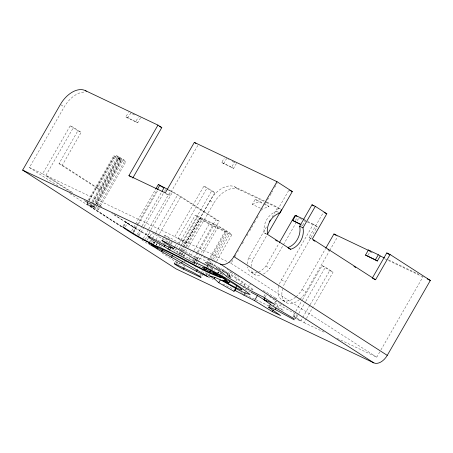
<?xml version="1.0" encoding="UTF-8"?>
<svg xmlns="http://www.w3.org/2000/svg" width="453" height="453" viewBox="0 0 453 453"><rect width="100%" height="100%" fill="white"/><g stroke="black" fill="none" stroke-linecap="round" stroke-linejoin="round"><path stroke-width="0.34" stroke-dasharray="2.27 1.7" d="M91.67 201.947L89.717 205.787L121.534 226.336M92.021 201.342L117.157 157.621L124.654 161.092L99.167 205.419M133.176 231.523L156.981 190.147M57.933 185.906L29.388 167.525L64.23 106.931A23.346 14.57 -57.2 0 1 85.249 92.078M29.388 167.525L42.61 173.805L70.198 125.838L73.499 127.412L81.172 132.35L62.299 165.169L58.992 163.595L77.865 130.775L81.172 132.35M72.622 192.576L45.917 175.379L73.499 127.412M140.577 117.82L137.672 122.865L125.838 116.919L128.414 112.429M127.752 118.154L130.657 113.103L135.617 115.458M121.885 226.806L86.517 204.003L86.161 203.669L87.91 200.634M88.256 200.028L113.748 155.702L121.234 159.15L93.646 207.117L86.161 203.669M87.038 203.975L88.782 200.939M89.133 200.334L114.62 156.008M86.959 204.32L114.541 156.347L113.765 155.741M58.992 163.595L97.333 188.289L116.206 155.47L123.346 159.507A8.754 0.549 29.9 0 1 124.654 161.092M125.838 116.919L135.753 121.631L138.335 117.146M89.643 205.594L90.458 205.922L92.208 202.887M92.554 202.276L118.046 157.95M90.668 206.46L92.412 203.425M92.763 202.819L118.25 158.493L117.151 157.655M97.333 188.289L100.64 189.858L119.513 157.038M93.646 207.117A5.985 0.374 29.9 0 0 92.457 205.905L120.039 157.938L116.206 155.47M92.389 207.814L94.649 203.89M95.294 202.763L119.971 159.847L121.421 160.532L96.738 203.454L95.294 202.763L101.195 206.562M94.252 207.281L96.002 204.241M96.347 203.635L121.84 159.309M98.816 206.03L97.072 209.065A8.754 0.549 29.9 0 0 95.764 207.48L97.163 205.05M97.508 204.439L123.346 159.507M98.397 209.462L100.147 206.421M100.492 205.815L125.985 161.489M123.069 226.206L125.651 221.715L135.911 228.199A14.247 0.895 29.9 0 0 145.866 234.048A44.892 2.82 29.9 0 0 147.502 234.948M123.901 226.206L126.155 222.281L125.651 221.715M125.311 226.879L127.57 222.95M131.698 230.82L155.849 188.827M133.652 232.129L135.911 228.199M133.505 232.627L138.04 224.733M138.392 224.127L158.641 188.907M137.248 234.405L141.789 226.511M142.134 225.905L161.342 192.508M138.148 235.384L140.407 231.455A16.693 1.048 29.9 0 1 126.155 222.281M139.014 235.741L143.907 227.236M144.252 226.63L164.156 192.021M164.507 191.415L165.555 189.592M143.284 238.538L148.397 229.654M148.748 229.048L170.747 190.792A8.539 0.538 29.9 0 1 180.86 196.545L219.207 221.234L200.702 253.42M165.3 193.539L169.128 195.356L198.165 144.864M145.277 239.49L150.515 230.379M150.866 229.773L172.514 192.129L177.18 194.733L215.9 219.665L219.207 221.234M148.386 234.784L150.317 231.415M147.18 240.169L148.471 237.921M150.13 236.087L152.066 232.717L167.078 241.5A5.51 0.345 29.9 0 1 168.346 242.259M149.388 242.038L150.679 239.796M150.668 241.726L152.418 238.691M152.763 238.085L155.56 233.227M155.906 232.621L177.553 194.971M151.596 242.491L152.565 240.803M152.729 243.635L153.867 241.642M152.967 243.601L153.935 241.919M153.997 243.21L154.643 242.089L153.975 243.301M156.07 239.654L159.213 234.19M159.564 233.584L180.86 196.545M154.116 243.901L155.079 242.219M156.359 244.648L157.004 243.527M156.251 245.135L157.219 243.454M156.274 245.175L157.242 243.493M162.468 239.331L163.76 237.083M164.082 236.523L164.728 235.401L172.989 239.331L181.766 244.711M159.037 245.498L159.683 244.377M159.094 245.651L159.739 244.529M160.77 246.964L161.415 245.843M168.799 242.921L169.767 241.239L170.877 241.545M170.73 243.255L172.344 240.452M174.847 236.653L203.884 186.155L207.191 187.729L214.858 192.667L185.821 243.159L182.519 241.591L174.847 236.653L45.917 175.379M171.245 244.252L172.214 242.57M185.821 243.159L178.154 238.221L207.191 187.729M236.449 163.38L233.544 168.431L221.71 162.48L224.286 157.989M175.011 246.381L176.302 244.133M223.623 163.714L226.528 158.663L229.008 159.847M174.49 251.324L178.714 243.98M179.065 243.369L195.254 215.215M182.519 241.591L211.551 191.092L214.858 192.667M176.812 252.961L178.924 249.292M179.275 248.68L181.387 245.005M181.738 244.394L197.927 216.24L214.456 224.093A10.855 0.679 29.9 0 1 228.737 232.174A12.707 0.798 29.9 0 1 229.796 233.969L214.66 260.288M178.573 253.533L180.328 250.475M180.685 249.863L183.148 245.577M183.499 244.965L198.986 218.035A11.07 0.696 29.9 0 1 197.927 216.24M179.314 254.003L181.075 250.945M181.427 250.333L209.932 200.758A23.346 14.57 -57.2 0 1 234.773 186.846L264.478 200.962M174.246 263.612L175.639 261.188M179.467 254.524L180.866 252.1M181.211 251.494L183.301 247.859M183.652 247.253L200.373 218.165M175.979 263.55L177.021 261.732M180.855 255.067L182.599 252.032M182.944 251.426L185.385 247.185M185.736 246.579L201.761 218.708L218.289 226.562A5.906 0.374 29.9 0 1 225.43 230.605A5.764 0.362 29.9 0 1 225.962 231.5L210.628 258.165M221.71 162.48L231.625 167.197L234.529 162.146M181.664 255.113L182.955 252.87M176.857 263.839L177.899 262.021M181.732 255.356L182.78 253.538M184.173 251.115L186.262 247.48M186.613 246.874L202.287 219.609A5.419 0.34 29.9 0 1 201.761 218.708M178.493 264.575L179.552 262.734M183.08 256.602L185.192 252.916M185.549 252.304L188.018 248.012M188.369 247.395L213.771 203.227A23.346 14.57 -57.2 0 1 238.606 189.314L265.781 202.231M183.85 256.449L184.813 254.767M188.544 254.943L190.804 251.019M184.343 267.276L185.039 266.064M188.873 259.399L190.617 256.37M190.962 255.764L193.748 250.911M194.099 250.305L209.428 223.646L225.962 231.5M192.157 260.956L197.044 252.457M197.395 251.845L215.9 219.665M192.853 261.613L194.609 258.555M194.75 258.369L197.916 252.859M198.131 252.434L214.456 224.093M196.359 258.238L197.004 257.117C216.794 265.532 236.075 276.313 253.063 289.507L252.417 290.628M196.16 261.313L197.208 259.49M197.514 258.889L200.351 254.025M196.291 261.438L197.259 259.75M196.353 264.461L197.321 262.774M194.949 267.162L195.99 265.345M196.342 264.739L197.383 262.921M197.734 262.315L198.776 260.498M199.127 259.892L218.289 226.562M198.55 265.418L199.518 263.737M204.79 263.425L205.509 262.185M199.648 275.441L200.345 274.229M201.738 271.806L202.434 270.594M206.268 263.929L225.43 230.605M200.526 275.735L201.223 274.524M207.146 264.224L210.283 258.771M206.93 266.528L207.899 264.846M208.221 264.286L208.867 263.165A19.456 1.223 29.9 0 1 228.029 273.578L227.061 275.26M201.772 276.194L202.468 274.982M202.814 274.376L204.207 271.953M207.344 266.5L210.826 260.441M211.177 259.835L227.202 231.964M207.236 267.253L207.882 266.132M209.49 264.563L211.426 261.2M208.323 267.672L209.733 265.226M210.084 264.614L212.899 259.716M213.25 259.105L228.737 232.174M205.294 273.765L206.568 274.365L207.27 273.142M210.084 268.244L211.494 265.798M211.845 265.186L214.309 260.9M211.189 268.94L211.947 267.774A30.889 1.942 29.9 0 1 211.228 267.451M208.691 275.079L209.394 273.855M211.857 269.569L213.267 267.123M213.618 266.511L216.432 261.613M216.789 261.002L231.919 234.682M211.925 269.778L212.57 268.657M208.306 276.217L209.597 273.969M260.401 208.193L252.344 204.365L255.249 199.314L263.306 203.142M214.575 270.401L215.22 269.28M217.87 272.955L218.516 271.834M218.408 272.87L219.054 271.749M220.011 273.872L220.979 272.185M220.854 273.872L221.5 272.751M222.434 271.149L224.371 267.78M222.599 275.509L223.244 274.388M228.499 262.145L231.047 263.357L233.505 259.088M234.909 256.653L236.307 254.212M237.712 251.772L238.414 250.549M242.27 243.844L243.674 241.404M246.834 235.911L248.233 233.476M249.637 231.036L252.791 225.543M254.195 223.108L255.6 220.668M257.004 218.227L258.403 215.787M261.562 210.3L262.264 209.076L269.003 206.5L265.713 204.382M265.52 203.414L268.691 197.899M270.101 195.447L272.57 191.155M274.688 187.474L277.151 183.182M225.77 277.502L226.738 275.82M228.646 276.307L230.905 272.383L227.281 269.371M228.691 277.072L229.66 275.39L222.468 271.07A12.576 0.787 29.9 0 1 236.998 279.014A23.012 1.444 29.9 0 1 239.139 282.729M247.287 264.008A15.623 9.745 -57.2 0 1 248.714 257.763L267.253 225.52M272.151 217.004L277.751 207.27L280.486 209.031M236.03 280.696L236.998 279.014M266.687 234.416L264.331 232.899A16.093 12.537 -64.6 0 1 276.67 211.438L288.657 190.588M251.126 266.477A15.623 9.745 -57.2 0 1 252.548 260.232L266.891 235.288M242.819 288.295L243.788 286.607M244.11 286.047L244.756 284.926M247.78 288.47L250.362 283.98M258.51 272.077A15.623 9.745 -57.2 0 0 265.979 265.968L278.923 243.459M295.328 220.622L297.264 217.253M263.403 274.031A15.623 9.745 -57.2 0 0 269.812 268.436L283.108 245.316M283.453 244.711L298.85 217.944L303.284 220.05M302.683 225.22L305.582 220.175L304.348 219.586M263.788 296.59L265.724 293.221M265.079 297.31L266.37 295.067M279.456 283.974A18.16 11.331 -57.2 0 1 281.443 279.744L313.38 224.201L317.213 226.67L285.277 282.213A18.16 11.331 -57.2 0 0 283.289 286.443M311.364 238.969L309.003 237.446L323.17 212.797M274.654 302.819L275.622 301.132M273.51 305.866L276.092 301.375L279.116 303.148M276.777 306.653L278.068 304.41L297.191 314.79L294.931 318.719M296.115 296.721A18.16 11.331 -57.2 0 0 302.009 289.518L325.526 248.623M299.948 299.19A18.16 11.331 -57.2 0 0 305.843 291.987L329.359 251.092M329.71 250.486L337.785 236.443M309.812 305.231L300.718 321.052L293.046 316.115L295.498 311.857M295.849 311.245L302.145 300.294M302.491 299.688L322.083 265.617L325.39 267.191L333.057 272.128L313.47 306.194M293.776 317.004L295.713 313.64M293.046 316.115L296.353 317.683L298.453 314.037M298.804 313.425L305.452 301.868M305.798 301.256L325.39 267.191M310.163 304.626L329.75 270.554L333.057 272.128M296.353 317.683L304.025 322.621L306.12 318.974M306.471 318.363L313.119 306.806M368.057 255.186L369.993 251.817M337.196 338.391L376.754 357.185L380.622 350.452M380.979 349.841L423.21 276.398M252.344 204.365L259.082 201.783L263.42 203.844M253.063 289.507L250.537 289.037L244.563 286.29M208.85 264.45L207.174 264.11A31.733 1.993 29.9 0 1 208.867 263.165M229.66 275.39L227.389 274.909L231.71 277.604L227.032 275.571M216.93 272.196L220.911 273.448L222.7 274.461M274.846 303.363L278.068 304.41M158.618 240.719L160.356 241.319A27.775 1.744 29.9 0 1 162.519 242.174M274.999 298.068L276.913 298.889L266.37 292.1L262.672 290.226M232.106 161.319L235.209 162.791M267.004 202.163L277.751 207.27M307.502 221.409L313.38 224.201M388.448 259.875L418.787 274.291M266.415 202.531L281.585 209.739M303.912 220.351L317.213 226.67M370.344 251.919L372.258 252.831M385.027 258.895L424.603 277.706M264.042 204.139L269.003 206.5M276.67 211.438L279.422 212.746M301.5 224.982L302.74 225.571M309.003 237.446L311.205 238.493M264.331 232.899L267.632 234.467M168.34 189.648L170.747 190.792M168.306 190.124L172.514 192.129M229.796 233.969L213.267 226.115A12.384 0.776 29.9 0 1 198.986 218.035M178.154 238.221L227.865 261.845M90.458 205.922L97.072 209.065M163.029 243.04L166.744 244.807M199.314 266.228L201.755 267.383M184.235 261.166L185.509 261.772M277.763 307.757L283.487 310.481L274.444 304.263M184.535 265.837L175.09 261.353L161.415 252.542M208.21 277.089L213.312 279.512M222.882 284.059L233.725 289.218M240.747 292.553L242.661 293.459M245.215 294.676L255.418 299.524M256.058 299.829L269.456 306.194M270.096 306.5L273.284 308.012M294.337 318.017L300.718 321.052M304.025 322.621L325.078 332.627M250.537 291.998L243.81 288.487M178.669 248.34L197.904 258.629L197.004 257.117M219.479 270.152L220.662 270.786M165.447 238.895L169.15 240.905M216.409 268.097L220.022 270.067L216.189 267.598A14.258 0.895 29.9 0 1 228.029 273.578M203.408 256.947L209.467 260.265M228.674 276.613L230.9 277.916M279.716 303.504L283.946 305.985M230.905 272.383L238.81 277.094M273.442 305.452L274.631 306.183M231.625 167.197L233.544 168.431M135.753 121.631L137.672 122.865M255.249 199.314L259.082 201.783M234.773 186.846L238.606 189.314M203.884 186.155L211.551 191.092M322.083 265.617L329.75 270.554M60.945 104.813L64.23 106.931M209.932 200.758L213.771 203.227M70.198 125.838L77.865 130.775M118.25 158.493L121.421 160.532M114.541 156.347L119.971 159.847M166.387 193.595L169.128 195.356M265.979 265.968L269.812 268.436M302.009 289.518L305.843 291.987M248.714 257.763L252.548 260.232M281.443 279.744L285.277 282.213M251.279 272.412L255.113 274.88M231.047 263.357L376.754 357.185M282.695 300.339L286.528 302.808M62.299 165.169L100.64 189.858M96.738 203.454L101.461 206.494M113.845 214.467L135.085 228.142L111.812 213.403M85.674 200.979L95.764 207.48M42.61 173.805L71.093 192.151M84.15 200.554L92.457 205.905M69.83 193.567L121.568 226.885M141.789 239.903L147.735 243.731M164.728 235.401L170.957 239.682M269.456 296.528L275.537 300.973M120.039 157.938A5.985 0.374 29.9 0 1 121.234 159.15M206.568 274.365A12.707 0.798 29.9 0 0 205.509 272.57A10.855 0.679 29.9 0 0 204.49 271.913M209.428 223.646A6.365 0.402 29.9 0 1 202.287 219.609M259.733 275.367A15.623 9.745 -57.2 0 1 251.29 269.292M299.467 299.597A18.16 11.331 -57.2 0 1 285.43 302.162A18.16 11.331 -57.2 0 1 282.87 287.672M257.196 272.576A15.623 9.745 -57.2 0 1 247.457 266.823M295.633 297.128A18.16 11.331 -57.2 0 1 281.596 299.693A18.16 11.331 -57.2 0 1 279.037 285.203M175.685 249.133A59.094 3.709 29.9 0 1 176.664 249.631M210.464 267.1A30.889 1.942 29.9 0 1 209.648 266.721M158.459 240.662A8.267 0.521 29.9 0 1 158.063 240.503M157.021 240.022A8.267 0.521 29.9 0 1 156.715 239.869M156.042 239.529A8.267 0.521 29.9 0 1 155.685 239.343M146.97 235.033A12.792 0.804 29.9 0 1 140.407 231.455M152.163 237.627A6.954 0.436 29.9 0 1 152.576 237.848M172.457 249.218A49.609 3.114 29.9 0 1 193.867 261.364M168.743 242.502A5.51 0.345 29.9 0 1 169.467 242.955M169.79 243.165A5.51 0.345 29.9 0 1 170.345 243.544"/><path stroke-width="0.68" d="M372.264 278.187L386.783 252.938L390.09 254.512L430.35 280.435L387.258 355.373A12.599 7.86 -57.2 0 1 373.855 362.887L176.024 268.867L22.65 170.101L60.396 104.462A23.346 14.57 -57.2 0 1 85.232 90.549L157.967 125.113L161.8 127.582L132.763 178.074M131.121 177.015L128.929 175.605L157.967 125.113M155.849 188.827L158.318 184.535L167.74 189.365M157.333 189.535L159.807 185.243M162.038 191.296L164.133 187.65M390.09 254.512L375.571 279.756L312.304 239.014L326.823 213.771L315.322 206.364L302.983 227.819A16.093 12.537 -64.6 0 1 290.639 249.28L267.632 234.467A16.093 12.537 -64.6 0 1 279.977 213.006L292.315 191.545L276.976 181.67L194.331 142.395L165.294 192.887L128.929 175.605M196.036 258.799L194.099 262.168L195 263.68L168.006 249.014A5.51 0.345 29.9 0 0 164.173 246.545L149.162 237.768L149.807 236.647M157.1 248.867A5.561 0.351 29.9 0 0 152.389 246.013L148.827 243.816L148.714 243.216A16.818 1.053 29.9 0 1 152.253 244.45L153.471 245.028L150.951 243.612A6.954 0.436 29.9 0 0 146.534 241.29A12.792 0.804 29.9 0 1 137.502 236.506A16.693 1.048 29.9 0 1 123.256 227.327L122.746 226.766L133.006 233.25A14.247 0.895 29.9 0 0 142.961 239.099A44.892 2.82 29.9 0 0 152.406 244.201A8.267 0.521 29.9 0 0 155.713 245.769L157.451 246.37A27.775 1.744 29.9 0 1 162.701 248.646A101.019 6.342 29.9 0 1 182.559 258.697L195.707 265.583A27.101 1.704 29.9 0 0 203.958 269.812A68.816 4.32 29.9 0 0 216.579 275.197L221.307 277.757L218.397 276.675A134.201 8.426 29.9 0 1 209.043 272.825A30.889 1.942 29.9 0 1 197.587 267.1L180.051 257.921A59.094 3.709 29.9 0 0 168.176 251.913L155.606 246.256A31.359 1.971 29.9 0 0 151.998 245.288L159.943 249.343A18.522 1.161 29.9 0 1 167.893 253.363A49.609 3.114 29.9 0 1 207.984 276.777L196.415 271.279A28.624 1.795 29.9 0 1 181.579 263.063L161.387 251.472A5.532 0.345 29.9 0 1 157.1 248.867L157.746 247.746M161.387 251.472L162.35 249.79M164.173 246.545L165.141 244.863M161.823 251.721L162.791 250.033M168.006 249.014L169.297 246.772M169.558 250.073L170.849 247.825M149.162 237.768L147.74 235.905L166.863 246.29L173.72 248.623L174.688 246.942M171.5 257.219L172.468 255.532M181.579 263.063L182.548 261.381M183.301 269.093L199.83 276.947A5.764 0.362 29.9 0 0 199.297 276.047A5.906 0.374 29.9 0 0 192.157 272.01L175.628 264.156A5.419 0.34 29.9 0 0 176.16 265.05A6.365 0.402 29.9 0 0 183.301 269.093L183.997 267.882M196.415 271.279L197.383 269.592M210.543 270.062L209.898 271.183L210.634 272.021L205.945 269.501L204.269 269.161L205.237 267.474M205.945 269.501L206.913 267.814M236.245 288.148L234.954 290.396L233.941 291.29L218.782 282.695L214.297 278.703L214.943 277.576M218.782 282.695L220.396 279.892M22.65 170.101L220.481 264.122A12.599 7.86 -57.2 0 0 233.884 256.608L276.976 181.67M229.524 281.607L228.555 283.289L223.544 280.362L228.81 282.655L229.779 280.973M269.354 221.868L270.401 220.045M228.555 283.289L221.942 280.147A25.583 1.608 29.9 0 0 235.724 287.525L236.693 285.843M233.941 291.29L235.877 287.921M267.593 234.071L281.585 209.739M234.954 290.396L243.884 295.107L245.175 292.859M279.269 242.848L295.011 215.469L296.041 215.962M300.877 224.688L292.763 220.509L295.667 215.458L304.348 219.586M243.884 295.107L254.512 300.611L257.417 295.56L266.319 301.058M287.983 247.514A16.093 12.537 -64.6 0 0 299.676 226.251L312.015 204.79L315.322 206.364M270.651 304.003L268.714 307.372L275.164 309.456L294.286 319.841L293.131 318.125L273.187 306.426L263.793 299.552L264.756 297.87M254.512 300.611L272.321 311.602L273.289 309.914M275.164 309.456L276.132 307.774M325.877 248.012L333.952 233.975L370.316 251.256L368.397 250.022L365.492 255.073L377.326 261.019L380.231 255.973L384.659 258.074M365.492 255.073L375.412 259.784L378.317 254.739L380.231 255.973M194.099 262.168C213.89 270.583 233.17 281.358 250.158 294.558C235.56 290.803 224.139 279.212 209.388 275.786L214.297 278.703M263.793 299.552L274.008 303.94L263.465 297.151L247.457 289.031L228.001 277.429L221.789 272.27L209.167 265.124L206.568 265.311C191.16 257.876 177.282 247.712 161.823 240.452L173.72 248.623M159.297 126.393L161.8 127.582M289.558 190.237L292.315 191.545M324.071 212.463L326.823 213.771M368.397 250.022L378.317 254.739M427.156 278.918L430.35 280.435M292.763 220.509L300.82 224.337M299.676 226.251L302.983 227.819M372.819 278.448L375.571 279.756M288.436 248.233L290.639 249.28M272.321 311.602L280.583 315.526L268.714 307.372M251.166 292.321L257.417 295.56M209.898 271.183L217.117 275.118L213.284 272.644A14.258 0.895 29.9 0 1 225.124 278.629A19.456 1.223 29.9 0 0 205.962 268.21A31.733 1.993 29.9 0 0 204.269 269.161M228.81 282.655L224.484 279.96L226.755 280.435L219.563 276.12A12.576 0.787 29.9 0 1 234.093 284.065A23.012 1.444 29.9 0 1 235.724 287.525M312.015 204.79L313.742 205.9M386.783 252.938L389.722 254.829M194.331 142.395L195.973 143.454M375.412 259.784L377.326 261.019M333.952 233.975L336.143 235.384M295.667 215.458L297.106 216.387M85.232 90.549L86.33 91.251M313.136 240.113L314.914 241.251M327.921 249.631L329.105 250.39M353.935 266.381L355.713 267.525M275.537 240.113L277.304 241.251M158.318 184.535L159.869 185.537M233.884 256.608L387.258 355.373M220.481 264.122L373.855 362.887M163.748 187.859A4.57 0.289 29.9 0 1 163.244 187.576M162.735 187.287A4.57 0.289 29.9 0 1 161.727 186.698M161.251 186.41A4.57 0.289 29.9 0 1 160.39 185.872"/></g></svg>
